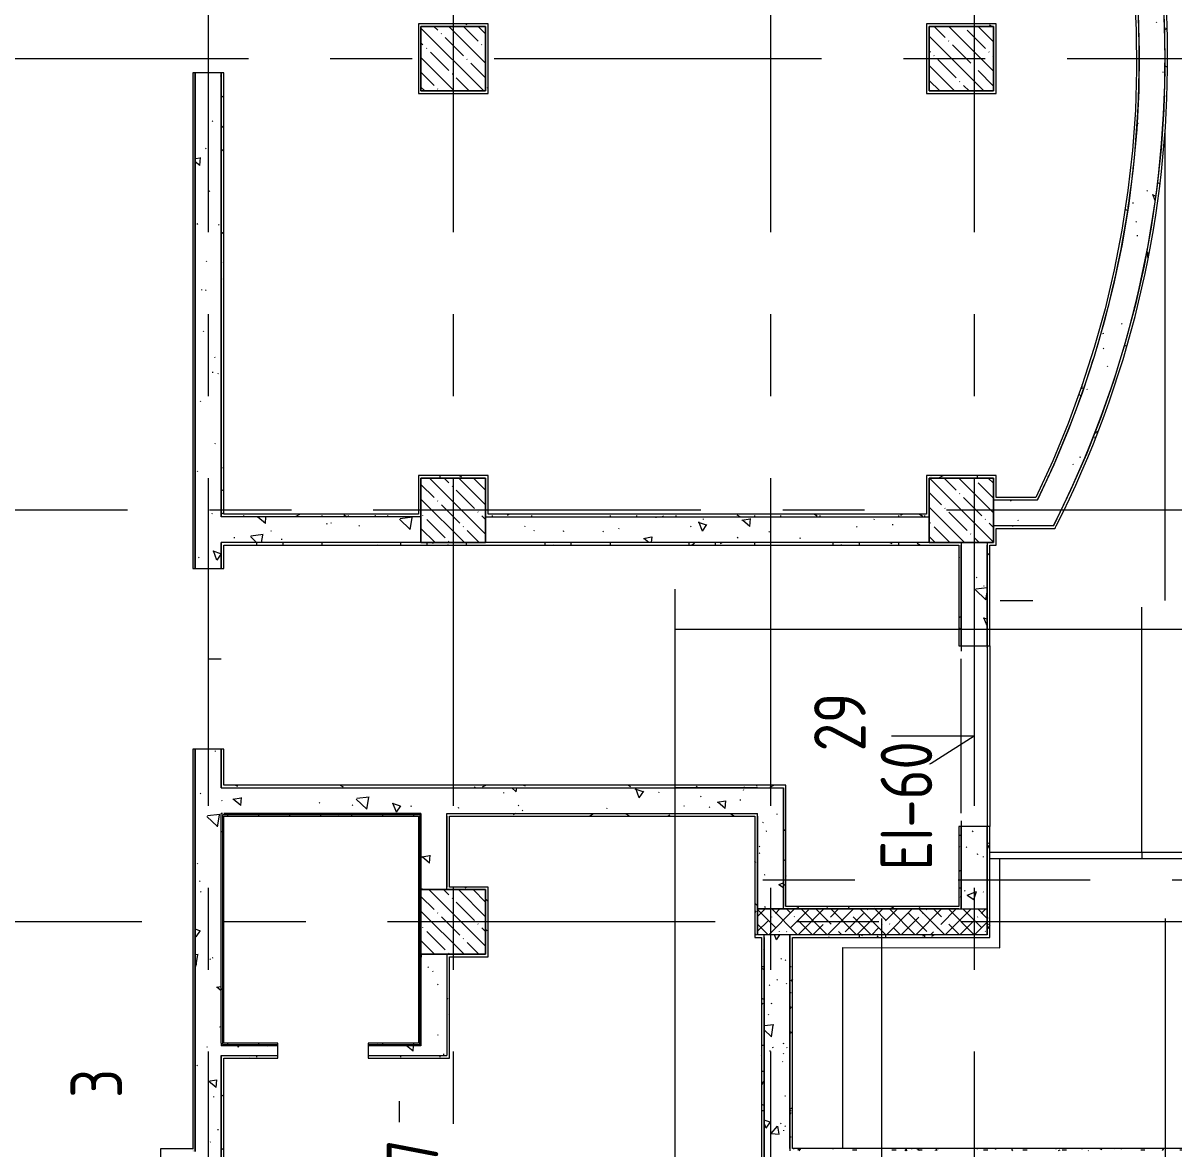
# Model space of a CAD drawing. Header units: metres. Extents: x 50 to 891, y -1294 to 247.
# Drawn here: x 266.61 to 311.2, y -1078.17 to -1034.54 of the extents above; entities that cross this region are included whole.
import ezdxf

# ---------------------------------------------------------------- set-up
doc = ezdxf.new("R2010")
doc.units = ezdxf.units.M
doc.linetypes.add('Линия сетки', pattern=[22.225, 12.7, -3.175, 3.175, -3.175])
doc.linetypes.add('Сверху', pattern=[3.96875, 2.38125, -1.5875])
doc.layers.add('Верхние поручни', color=7, linetype='Continuous', lineweight=9)
doc.layers.add('ПЛАН', color=8, linetype='Continuous')
doc.styles.add('ISOCPEUR', font='isocpeur.ttf', dxfattribs={"width": 0.8, "height": 200})
pattern_1 = [(50, (467.4277, -1464.794), (3.643683, -0.31878), [0.381, -4.191]), (355, (467.4277, -1464.794), (-0.704858, 3.821138), [0.3048, -3.3528]), (100.451, (467.7314, -1464.8206), (2.93885, 3.502334), [0.3238, -3.5618]), (46.184, (467.4277, -1463.778), (5.42158, -0.840855), [0.5715, -6.2865]), (96.636, (467.8795, -1463.848), (4.74805, 4.94855), [0.4857, -5.3427]), (351.184, (467.428, -1463.778), (4.7481, 4.948506), [0.4572, -5.0292]), (21, (467.9357, -1464.032), (3.03229, -2.045303), [0.381, -4.191]), (326, (467.9357, -1464.032), (1.236042, 3.683765), [0.3048, -3.3528]), (71.451, (468.1884, -1464.2025), (4.26834, 1.638427), [0.3238, -3.5618]), (37.5, (467.4277, -1464.794), (0.0617735, 1.6911006), [0.03353, -3.27863, 0.03353, -3.37007, -3.3655]), (37.5, (467.4277, -1464.794), (0.0617735, 1.6911006), [-6.71576, 0.03353, -3.33197]), (7.5, (467.4277, -1464.794), (1.3363944, 2.003611), [0.03353, -1.90703, 0.03353, -3.20243, -1.2827]), (7.5, (467.4277, -1464.794), (1.3363944, 2.003611), [-5.17652, 0.03353, -1.24917]), (327.5, (466.2949, -1464.794), (2.7118167, -0.1145767), [0.03353, -1.23647, 0.03353, -9.18667]), (327.5, (466.2949, -1464.794), (2.7118167, -0.1145767), [-1.30353, -3.92887, 0.03353, -5.22427]), (317.5, (465.787, -1464.794), (2.962585, 0.508536), [0.03353, -1.61747, 0.03353, -2.59791, -3.7338]), (317.5, (465.787, -1464.794), (2.962585, 0.508536), [-4.28244, 0.03353, -3.70027])]
pattern_2 = [(0, (467.42775, -1464.79405), (2.032, 0.508), [0.16764, -1.35636, 0.16764, -1.35636, -8.128]), (0, (467.42775, -1464.79405), (2.032, 0.508), [-3.048, 0.16764, -2.88036, 0.16764, -1.35636, -3.556]), (0, (467.42775, -1464.79405), (2.032, 0.508), [-7.62, 0.16764, -0.84836, 0.16764, -2.37236]), (120, (468.18975, -1464.54005), (-1.4559409, 1.5057636), [0.16764, -1.35636, 0.16764, -9.48436]), (120, (468.18975, -1464.54005), (-1.4559409, 1.5057636), [-1.69164, -1.35636, 0.16764, -2.88036, -5.08]), (120, (468.18975, -1464.54005), (-1.4559409, 1.5057636), [-6.096, 0.16764, -1.35636, 0.16764, -3.38836]), (120, (468.18975, -1464.54005), (-1.4559409, 1.5057636), [-7.78764, -0.84836, 0.16764, -2.37236]), (240, (468.44375, -1463.52405), (-0.5760591, -2.0137636), [0.16764, -1.35636, 0.16764, -9.48436]), (240, (468.44375, -1463.52405), (-0.5760591, -2.0137636), [-1.69164, -1.35636, 0.16764, -2.88036, -5.08]), (240, (468.44375, -1463.52405), (-0.5760591, -2.0137636), [-6.096, 0.16764, -1.35636, 0.16764, -3.38836]), (240, (468.44375, -1463.52405), (-0.5760591, -2.0137636), [-7.78764, -0.84836, 0.16764, -2.37236])]
pattern_3 = [(140, (-1795.439, 1051.8707), (0.318779, 3.6436825), [0.381, -4.191]), (85, (-1795.439, 1051.8707), (-3.821138, -0.704858), [0.3048, -3.3528]), (190.451, (-1795.4123, 1052.1743), (-3.5023338, 2.93885), [0.3238, -3.5618]), (136.184, (-1796.455, 1051.8707), (0.840855, 5.421581), [0.5715, -6.2865]), (186.636, (-1796.385, 1052.3225), (-4.948549, 4.74805), [0.4857, -5.3427]), (81.184, (-1796.455, 1051.8707), (-4.948506, 4.748103), [0.4572, -5.0292]), (111, (-1796.201, 1052.3787), (2.0453028, 3.0322893), [0.381, -4.191]), (56, (-1796.201, 1052.3787), (-3.6837646, 1.2360417), [0.3048, -3.3528]), (161.451, (-1796.0305, 1052.6314), (-1.6384274, 4.2683413), [0.3238, -3.5618]), (127.5, (-1795.4389, 1051.8707), (-1.6911006, 0.06177347), [0.03353, -3.27863, 0.03353, -3.37007, -3.3655]), (127.5, (-1795.4389, 1051.8707), (-1.6911006, 0.06177347), [-6.71576, 0.03353, -3.33197]), (97.5, (-1795.4389, 1051.8707), (-2.0036106, 1.3363944), [0.03353, -1.90703, 0.03353, -3.20243, -1.2827]), (97.5, (-1795.4389, 1051.8707), (-2.0036106, 1.3363944), [-5.17652, 0.03353, -1.24917]), (57.5, (-1795.4389, 1050.7378), (0.1145767, 2.71181666), [0.03353, -1.23647, 0.03353, -9.18667]), (57.5, (-1795.4389, 1050.7378), (0.1145767, 2.71181666), [-1.30353, -3.92887, 0.03353, -5.22427]), (47.5, (-1795.439, 1050.2298), (-0.5085355, 2.9625848), [0.03353, -1.61747, 0.03353, -6.33171]), (47.5, (-1795.439, 1050.2298), (-0.5085355, 2.9625848), [-1.68453, -2.59791, 0.03353, -3.70027])]
pattern_4 = [(135, (-1795.4389, 1051.8707), (-0.57024626, -0.57024626), []), (135, (-1795.4389, 1052.4409), (-0.57024626, -0.57024626), [1.008065, -0.201615, 0.016765, -0.18485])]
pattern_5 = [(90, (-1795.4389, 1051.87066), (-0.508, 2.032), [0.16764, -1.35636, 0.16764, -9.48436]), (90, (-1795.4389, 1051.87066), (-0.508, 2.032), [-1.69164, -1.35636, 0.16764, -2.88036, -5.08]), (90, (-1795.4389, 1051.87066), (-0.508, 2.032), [-6.096, 0.16764, -1.35636, 0.16764, -3.38836]), (90, (-1795.4389, 1051.87066), (-0.508, 2.032), [-7.78764, -0.84836, 0.16764, -2.37236]), (210, (-1795.6929, 1052.63266), (-1.50576362, -1.455940905), [0.16764, -1.35636, 0.16764, -9.48436]), (210, (-1795.6929, 1052.63266), (-1.50576362, -1.455940905), [-1.69164, -1.35636, 0.16764, -2.88036, -5.08]), (210, (-1795.6929, 1052.63266), (-1.50576362, -1.455940905), [-6.096, 0.16764, -1.35636, 0.16764, -3.38836]), (210, (-1795.6929, 1052.63266), (-1.50576362, -1.455940905), [-7.78764, -0.84836, 0.16764, -2.37236]), (330, (-1796.7089, 1052.88666), (2.01376362, -0.576059095), [0.16764, -1.35636, 0.16764, -9.48436]), (330, (-1796.7089, 1052.88666), (2.01376362, -0.576059095), [-1.69164, -1.35636, 0.16764, -2.88036, -5.08]), (330, (-1796.7089, 1052.88666), (2.01376362, -0.576059095), [-6.096, 0.16764, -1.35636, 0.16764, -3.38836]), (330, (-1796.7089, 1052.88666), (2.01376362, -0.576059095), [-7.78764, -0.84836, 0.16764, -2.37236])]
pattern_6 = [(90, (-1795.4389, 1051.8707), (-1.2, 1e-16), []), (180, (-1795.4389, 1051.8707), (-1e-16, -1.2), [])]

# ---------------------------------------------------------------- blocks, each defined once
blk = doc.blocks.new('Тип верхнего поручня - Верхний поручень_Внутренний_-5421601--1В')
at = {"layer": 'Верхние поручни'}
for p, q in [((-442779.1, -22901.3), (-441599, -22890.5)), ((-441599, -22890.5), (-440399, -22879.6)), ((-441599, -22890.5), (-441598.5, -22940.5)), ((-440399, -22879.6), (-440398.6, -22929.6)), ((-441598.5, -22940.5), (-442778.6, -22951.3)), ((-440398.6, -22929.6), (-441598.5, -22940.5))]:
    blk.add_line(p, q, dxfattribs=at)

msp = doc.modelspace()

# ---------------------------------------------------------------- hatches: boundary and pattern name
at = {"layer": 'ПЛАН', "lineweight": 13}
h = msp.add_hatch(dxfattribs=at)
h.set_pattern_fill('FP_3', color=8, scale=0.005, angle=90, style=0, pattern_type=2)
h.set_pattern_definition(pattern_3)
h.paths.add_polyline_path([(274.295, -1019.119), (274.295, -1017.119), (273.295, -1017.119), (273.295, -1030.469), (274.295, -1030.469)])
h.paths.add_polyline_path([(274.295, -1010.494), (274.295, -1003.369), (273.295, -1003.369), (273.295, -1011.119), (274.295, -1011.119)])
h.paths.add_polyline_path([(274.295, -1064.169), (274.295, -1062.669), (273.295, -1062.669), (273.295, -1079.269), (274.295, -1079.269), (274.295, -1064.654)])
h.paths.add_polyline_path([(274.295, -1055.669), (274.295, -1036.469), (273.295, -1036.469), (273.295, -1055.669)])
h = msp.add_hatch(dxfattribs=at)
h.set_pattern_fill('FP_3', color=8, scale=0.005, angle=90, style=0, pattern_type=2)
h.set_pattern_definition(pattern_3)
h.paths.add_polyline_path([(310.892, -1035.568), (310.847, -1033.974), (310.737, -1032.383), (310.565, -1030.798), (310.33, -1029.222), (310.032, -1027.655), (309.671, -1026.102), (309.25, -1024.565), (308.767, -1023.045), (308.224, -1021.546), (307.622, -1020.07), (306.962, -1018.619), (305.849, -1018.619), (306.091, -1019.117), (306.372, -1019.719), (306.967, -1021.091), (307.519, -1022.514), (307.997, -1023.9), (308.43, -1025.331), (308.808, -1026.779), (309.131, -1028.239), (309.397, -1029.711), (309.607, -1031.192), (309.759, -1032.68), (309.855, -1034.173), (309.893, -1035.669), (309.874, -1037.164), (309.797, -1038.658), (309.664, -1040.148), (309.473, -1041.632), (309.226, -1043.107), (308.922, -1044.572), (308.562, -1046.024), (308.147, -1047.461), (307.677, -1048.881), (307.153, -1050.282), (306.576, -1051.662), (305.946, -1053.019), (305.625, -1053.661), (305.441, -1054.019), (306.566, -1054.019), (307.259, -1052.583), (307.894, -1051.12), (308.47, -1049.634), (308.986, -1048.125), (309.442, -1046.598), (309.837, -1045.053), (310.17, -1043.494), (310.441, -1041.923), (310.648, -1040.342), (310.793, -1038.754), (310.874, -1037.162)])
h = msp.add_hatch(dxfattribs=at)
h.set_pattern_fill('FP_5', color=8, scale=0.005, angle=90, style=0, pattern_type=2)
h.set_pattern_definition(pattern_5)
h.paths.add_polyline_path([(310.992, -1035.51), (310.944, -1033.912), (310.832, -1032.317), (310.657, -1030.727), (310.418, -1029.147), (310.117, -1027.576), (309.754, -1026.019), (309.286, -1024.346), (308.842, -1022.955), (308.295, -1021.452), (307.689, -1019.973), (307.025, -1018.519), (306.914, -1018.519), (306.962, -1018.619), (307.596, -1020.009), (308.176, -1021.422), (308.702, -1022.857), (309.184, -1024.346), (309.589, -1025.781), (309.947, -1027.266), (310.249, -1028.764), (310.494, -1030.272), (310.68, -1031.788), (310.809, -1033.311), (310.879, -1034.837), (310.891, -1036.365), (310.845, -1037.892), (310.741, -1039.416), (310.578, -1040.936), (310.357, -1042.448), (310.079, -1043.95), (309.744, -1045.441), (309.352, -1046.917), (308.904, -1048.378), (308.401, -1049.821), (307.843, -1051.243), (307.231, -1052.643), (306.566, -1054.019), (306.678, -1054.019), (307.371, -1052.578), (308.006, -1051.11), (308.582, -1049.619), (309.098, -1048.106), (309.553, -1046.573), (309.947, -1045.023), (310.279, -1043.459), (310.548, -1041.883), (310.754, -1040.298), (310.897, -1038.705), (310.976, -1037.109)])
h = msp.add_hatch(dxfattribs=at)
h.set_pattern_fill('FP_5', color=8, scale=0.005, angle=90, style=0, pattern_type=2)
h.set_pattern_definition(pattern_5)
h.paths.add_polyline_path([(274.395, -1053.569), (274.395, -1036.469), (274.295, -1036.469), (274.295, -1053.669), (274.395, -1053.669), (274.395, -1053.661)])
h.paths.add_polyline_path([(274.395, -1030.469), (274.395, -1019.119), (274.295, -1019.119), (274.295, -1030.469)])
h = msp.add_hatch(dxfattribs=at)
h.set_pattern_fill('FP_5', color=8, scale=0.005, angle=90, style=0, pattern_type=2)
h.set_pattern_definition(pattern_5)
h.paths.add_polyline_path([(309.891, -1036.417), (309.879, -1034.853), (309.805, -1033.291), (309.661, -1031.675), (309.47, -1030.182), (309.209, -1028.64), (308.887, -1027.109), (308.503, -1025.593), (308.059, -1024.094), (307.517, -1022.514), (306.993, -1021.154), (306.372, -1019.719), (306.262, -1019.719), (306.883, -1021.149), (307.445, -1022.603), (307.949, -1024.078), (308.394, -1025.573), (308.786, -1027.12), (309.101, -1028.609), (309.363, -1030.146), (309.564, -1031.692), (309.702, -1033.245), (309.778, -1034.802), (309.791, -1036.361), (309.742, -1037.919), (309.631, -1039.475), (309.457, -1041.024), (309.202, -1042.668), (308.925, -1044.096), (308.567, -1045.613), (308.148, -1047.115), (307.67, -1048.599), (307.132, -1050.062), (306.537, -1051.503), (305.835, -1053.019), (305.946, -1053.019), (306.646, -1051.497), (307.203, -1050.155), (307.745, -1048.688), (308.227, -1047.201), (308.649, -1045.695), (309.01, -1044.173), (309.311, -1042.639), (309.549, -1041.093), (309.725, -1039.539), (309.839, -1037.98)])
h = msp.add_hatch(dxfattribs=at)
h.set_pattern_fill('FP_5', color=8, scale=0.005, angle=90, style=0, pattern_type=2)
h.set_pattern_definition(pattern_5)
h.paths.add_polyline_path([(273.295, -1030.469), (273.295, -1029.269), (273.195, -1029.269), (273.195, -1030.469)])
h.paths.add_polyline_path([(273.295, -1062.669), (273.195, -1062.669), (273.195, -1078.269), (273.295, -1078.269), (273.295, -1064.654)])
h.paths.add_polyline_path([(273.295, -1055.669), (273.295, -1036.469), (273.195, -1036.469), (273.195, -1055.669)])
h = msp.add_hatch(dxfattribs=at)
h.set_pattern_fill('FP_5', color=8, scale=0.005, angle=90, style=0, pattern_type=2)
h.set_pattern_definition(pattern_5)
h.paths.add_polyline_path([(284.545, -1034.569), (282.045, -1034.569), (282.045, -1034.669), (284.545, -1034.669)])
h = msp.add_hatch(dxfattribs=at)
h.set_pattern_fill('FP_2', color=8, scale=0.005, angle=90, style=0, pattern_type=2)
h.set_pattern_definition(pattern_4)
h.paths.add_polyline_path([(284.545, -1034.669), (282.045, -1034.669), (282.045, -1037.169), (284.545, -1037.169)])
h = msp.add_hatch(dxfattribs=at)
h.set_pattern_fill('FP_5', color=8, scale=0.005, angle=90, style=0, pattern_type=2)
h.set_pattern_definition(pattern_5)
h.paths.add_polyline_path([(284.645, -1037.169), (284.645, -1034.569), (284.545, -1034.569), (284.545, -1037.169)])
h = msp.add_hatch(dxfattribs=at)
h.set_pattern_fill('FP_5', color=8, scale=0.005, angle=90, style=0, pattern_type=2)
h.set_pattern_definition(pattern_5)
h.paths.add_polyline_path([(304.245, -1034.569), (301.745, -1034.569), (301.745, -1034.669), (304.245, -1034.669)])
h = msp.add_hatch(dxfattribs=at)
h.set_pattern_fill('FP_2', color=8, scale=0.005, angle=90, style=0, pattern_type=2)
h.set_pattern_definition(pattern_4)
h.paths.add_polyline_path([(304.245, -1034.669), (301.745, -1034.669), (301.745, -1037.169), (304.245, -1037.169)])
h = msp.add_hatch(dxfattribs=at)
h.set_pattern_fill('FP_5', color=8, scale=0.005, angle=90, style=0, pattern_type=2)
h.set_pattern_definition(pattern_5)
h.paths.add_polyline_path([(284.545, -1052.069), (281.945, -1052.069), (281.945, -1052.169), (284.545, -1052.169)])
h = msp.add_hatch(dxfattribs=at)
h.set_pattern_fill('FP_2', color=8, scale=0.005, angle=90, style=0, pattern_type=2)
h.set_pattern_definition(pattern_4)
h.paths.add_polyline_path([(284.545, -1052.169), (282.045, -1052.169), (282.045, -1054.669), (284.545, -1054.669), (284.545, -1053.569)])
h = msp.add_hatch(dxfattribs=at)
h.set_pattern_fill('FP_5', color=8, scale=0.005, angle=90, style=0, pattern_type=2)
h.set_pattern_definition(pattern_5)
h.paths.add_polyline_path([(304.245, -1052.169), (304.245, -1052.069), (301.645, -1052.069), (301.645, -1052.169), (301.745, -1052.169)])
h = msp.add_hatch(dxfattribs=at)
h.set_pattern_fill('FP_5', color=8, scale=0.005, angle=90, style=0, pattern_type=2)
h.set_pattern_definition(pattern_5)
h.paths.add_polyline_path([(301.745, -1052.169), (301.645, -1052.169), (301.645, -1053.669), (301.745, -1053.669), (301.745, -1053.661)])
h = msp.add_hatch(dxfattribs=at)
h.set_pattern_fill('FP_2', color=8, scale=0.005, angle=90, style=0, pattern_type=2)
h.set_pattern_definition(pattern_4)
h.paths.add_polyline_path([(304.245, -1052.169), (301.745, -1052.169), (301.745, -1054.669), (304.245, -1054.669), (304.245, -1053.661)])
h = msp.add_hatch(dxfattribs=at)
h.set_pattern_fill('FP_3', color=8, scale=0.005, angle=90, style=0, pattern_type=2)
h.set_pattern_definition(pattern_3)
h.paths.add_polyline_path([(305.946, -1053.019), (304.245, -1053.019), (304.245, -1054.019), (305.441, -1054.019), (305.697, -1053.521)])
h = msp.add_hatch(dxfattribs=at)
h.set_pattern_fill('FP_5', color=8, scale=0.005, angle=90, style=0, pattern_type=2)
h.set_pattern_definition(pattern_5)
h.paths.add_polyline_path([(281.945, -1053.569), (274.395, -1053.569), (274.395, -1053.669), (281.945, -1053.669)])
h = msp.add_hatch(dxfattribs=at)
h.set_pattern_fill('FP_5', color=8, scale=0.005, angle=90, style=0, pattern_type=2)
h.set_pattern_definition(pattern_5)
h.paths.add_polyline_path([(301.645, -1053.569), (284.545, -1053.569), (284.545, -1053.669), (301.645, -1053.669), (301.645, -1053.661)])
h = msp.add_hatch(dxfattribs=at)
h.set_pattern_fill('FP_3', color=8, scale=0.005, angle=90, style=0, pattern_type=2)
h.set_pattern_definition(pattern_3)
h.paths.add_polyline_path([(301.745, -1054.669), (301.745, -1053.669), (284.545, -1053.669), (284.545, -1054.669), (300.229, -1054.669)])
h.paths.add_polyline_path([(282.045, -1053.669), (274.295, -1053.669), (274.295, -1054.669), (282.045, -1054.669)])
h = msp.add_hatch(dxfattribs=at)
h.set_pattern_fill('FP_5', color=8, scale=0.005, angle=90, style=0, pattern_type=2)
h.set_pattern_definition(pattern_5)
h.paths.add_polyline_path([(306.678, -1054.019), (304.345, -1054.019), (304.345, -1054.119), (306.627, -1054.119), (306.653, -1054.069)])
h = msp.add_hatch(dxfattribs=at)
h.set_pattern_fill('FP_5', color=8, scale=0.005, angle=90, style=0, pattern_type=2)
h.set_pattern_definition(pattern_5)
h.paths.add_polyline_path([(302.995, -1054.769), (302.995, -1054.669), (274.395, -1054.669), (274.395, -1054.769), (302.895, -1054.769)])
h = msp.add_hatch(dxfattribs=at)
h.set_pattern_fill('FP_5', color=8, scale=0.005, angle=90, style=0, pattern_type=2)
h.set_pattern_definition(pattern_5)
h.paths.add_polyline_path([(302.995, -1054.769), (302.895, -1054.769), (302.895, -1058.669), (302.995, -1058.669), (302.995, -1057.325)])
h.paths.add_polyline_path([(302.995, -1065.669), (302.895, -1065.669), (302.895, -1068.869), (302.995, -1068.869), (302.995, -1068.318)])
h = msp.add_hatch(dxfattribs=at)
h.set_pattern_fill('FP_3', color=8, scale=0.005, angle=90, style=0, pattern_type=2)
h.set_pattern_definition(pattern_3)
h.paths.add_polyline_path([(303.995, -1054.669), (302.995, -1054.669), (302.995, -1058.669), (303.995, -1058.669), (303.995, -1054.769)])
h.paths.add_polyline_path([(303.995, -1065.669), (302.995, -1065.669), (302.995, -1068.869), (303.995, -1068.869), (303.995, -1068.318)])
h = msp.add_hatch(dxfattribs=at)
h.set_pattern_fill('FP_5', color=8, scale=0.005, angle=90, style=0, pattern_type=2)
h.set_pattern_definition(pattern_5)
h.paths.add_polyline_path([(304.095, -1069.869), (304.095, -1065.669), (303.995, -1065.669), (303.995, -1069.869)])
h.paths.add_polyline_path([(304.095, -1057.325), (304.095, -1054.769), (303.995, -1054.769), (303.995, -1058.669), (304.095, -1058.669)])
h = msp.add_hatch(dxfattribs=at)
h.set_pattern_fill('FP_5', color=8, scale=0.005, style=0, pattern_type=2)
h.set_pattern_definition(pattern_2)
h.paths.add_polyline_path([(302.895, -1068.869), (302.995, -1068.869), (302.995, -1065.669), (302.895, -1065.669), (302.895, -1068.769)])
h.paths.add_polyline_path([(302.895, -1058.669), (302.995, -1058.669), (302.995, -1058.025), (302.895, -1058.025)])
h = msp.add_hatch(dxfattribs=at)
h.set_pattern_fill('FP_4', color=8, scale=0.005, style=0, pattern_type=2)
h.set_pattern_definition(pattern_1)
h.paths.add_polyline_path([(302.995, -1068.869), (303.995, -1068.869), (303.995, -1065.669), (302.995, -1065.669), (302.995, -1068.478)])
h.paths.add_polyline_path([(302.995, -1058.669), (303.995, -1058.669), (303.995, -1058.025), (302.995, -1058.025)])
h = msp.add_hatch(dxfattribs=at)
h.set_pattern_fill('FP_5', color=8, scale=0.005, style=0, pattern_type=2)
h.set_pattern_definition(pattern_2)
h.paths.add_polyline_path([(303.995, -1069.869), (304.095, -1069.869), (304.095, -1065.669), (303.995, -1065.669), (303.995, -1068.869)])
h.paths.add_polyline_path([(303.995, -1058.669), (304.095, -1058.669), (304.095, -1058.025), (303.995, -1058.025)])
h = msp.add_hatch(dxfattribs=at)
h.set_pattern_fill('FP_3', color=8, scale=0.005, angle=90, style=0, pattern_type=2)
h.set_pattern_definition(pattern_3)
h.paths.add_polyline_path([(295.095, -1064.169), (274.295, -1064.169), (274.295, -1065.169), (295.095, -1065.169)])
h = msp.add_hatch(dxfattribs=at)
h.set_pattern_fill('FP_5', color=8, scale=0.005, angle=90, style=0, pattern_type=2)
h.set_pattern_definition(pattern_5)
h.paths.add_polyline_path([(296.095, -1064.169), (296.095, -1064.069), (274.395, -1064.069), (274.395, -1064.169), (295.095, -1064.169)])
h = msp.add_hatch(dxfattribs=at)
h.set_pattern_fill('FP_5', color=8, scale=0.005, style=0, pattern_type=2)
h.set_pattern_definition(pattern_2)
h.paths.add_polyline_path([(291.895, -1064.169), (296.095, -1064.169), (296.095, -1064.069), (291.895, -1064.069), (291.895, -1064.153)])
h = msp.add_hatch(dxfattribs=at)
h.set_pattern_fill('FP_4', color=8, scale=0.005, style=0, pattern_type=2)
h.set_pattern_definition(pattern_1)
h.paths.add_polyline_path([(291.895, -1065.169), (295.095, -1065.169), (295.095, -1064.169), (291.895, -1064.169), (291.895, -1065.014)])
h = msp.add_hatch(dxfattribs=at)
h.set_pattern_fill('FP_4', color=8, scale=0.005, style=0, pattern_type=2)
h.set_pattern_definition(pattern_1)
h.paths.add_polyline_path([(295.095, -1068.869), (296.095, -1068.869), (296.095, -1064.169), (295.095, -1064.169), (295.095, -1068.478)])
h = msp.add_hatch(dxfattribs=at)
h.set_pattern_fill('FP_3', color=8, scale=0.005, angle=90, style=0, pattern_type=2)
h.set_pattern_definition(pattern_3)
h.paths.add_polyline_path([(296.095, -1068.318), (296.095, -1064.169), (295.095, -1064.169), (295.095, -1068.869), (296.095, -1068.869), (296.095, -1068.769)])
h = msp.add_hatch(dxfattribs=at)
h.set_pattern_fill('FP_5', color=8, scale=0.005, angle=90, style=0, pattern_type=2)
h.set_pattern_definition(pattern_5)
h.paths.add_polyline_path([(296.195, -1068.769), (296.195, -1064.069), (296.095, -1064.069), (296.095, -1068.769)])
h = msp.add_hatch(dxfattribs=at)
h.set_pattern_fill('FP_5', color=8, scale=0.005, angle=90, style=0, pattern_type=2)
h.set_pattern_definition(pattern_5)
h.paths.add_polyline_path([(274.345, -1074.069), (274.345, -1065.169), (274.295, -1065.169), (274.295, -1074.119), (274.345, -1074.119)])
h = msp.add_hatch(dxfattribs=at)
h.set_pattern_fill('FP_5', color=8, scale=0.005, angle=90, style=0, pattern_type=2)
h.set_pattern_definition(pattern_5)
h.paths.add_polyline_path([(282.045, -1065.169), (274.345, -1065.169), (274.345, -1065.219), (282.045, -1065.219)])
h = msp.add_hatch(dxfattribs=at)
h.set_pattern_fill('FP_6', color=8, scale=0.005, angle=90, style=0, pattern_type=2)
h.set_pattern_definition(pattern_6)
h.paths.add_polyline_path([(274.395, -1065.219), (274.345, -1065.219), (274.345, -1074.069), (274.395, -1074.069), (274.395, -1065.269)])
h = msp.add_hatch(dxfattribs=at)
h.set_pattern_fill('FP_6', color=8, scale=0.005, angle=90, style=0, pattern_type=2)
h.set_pattern_definition(pattern_6)
h.paths.add_polyline_path([(281.995, -1065.219), (274.395, -1065.219), (274.395, -1065.269), (281.995, -1065.269)])
h = msp.add_hatch(dxfattribs=at)
h.set_pattern_fill('FP_5', color=8, scale=0.005, angle=90, style=0, pattern_type=2)
h.set_pattern_definition(pattern_5)
h.paths.add_polyline_path([(282.045, -1065.219), (281.995, -1065.219), (281.995, -1074.169), (282.045, -1074.169), (282.045, -1065.269)])
h = msp.add_hatch(dxfattribs=at)
h.set_pattern_fill('FP_3', color=8, scale=0.005, angle=90, style=0, pattern_type=2)
h.set_pattern_definition(pattern_3)
h.paths.add_polyline_path([(283.045, -1065.169), (282.045, -1065.169), (282.045, -1068.119), (283.045, -1068.119), (283.045, -1065.269)])
h.paths.add_polyline_path([(283.045, -1070.719), (283.045, -1070.619), (282.045, -1070.619), (282.045, -1074.544), (283.045, -1074.544), (283.045, -1071.983)])
h = msp.add_hatch(dxfattribs=at)
h.set_pattern_fill('FP_5', color=8, scale=0.005, angle=90, style=0, pattern_type=2)
h.set_pattern_definition(pattern_5)
h.paths.add_polyline_path([(295.095, -1065.269), (295.095, -1065.169), (283.045, -1065.169), (283.045, -1065.269), (294.995, -1065.269)])
h = msp.add_hatch(dxfattribs=at)
h.set_pattern_fill('FP_6', color=8, scale=0.005, angle=90, style=0, pattern_type=2)
h.set_pattern_definition(pattern_6)
h.paths.add_polyline_path([(281.995, -1065.269), (281.945, -1065.269), (281.945, -1074.119), (281.995, -1074.119), (281.995, -1068.318)])
h = msp.add_hatch(dxfattribs=at)
h.set_pattern_fill('FP_5', color=8, scale=0.005, angle=90, style=0, pattern_type=2)
h.set_pattern_definition(pattern_5)
h.paths.add_polyline_path([(283.145, -1068.019), (283.145, -1065.269), (283.045, -1065.269), (283.045, -1068.019), (283.114, -1068.019)])
h = msp.add_hatch(dxfattribs=at)
h.set_pattern_fill('FP_5', color=8, scale=0.005, style=0, pattern_type=2)
h.set_pattern_definition(pattern_2)
h.paths.add_polyline_path([(294.995, -1069.869), (295.095, -1069.869), (295.095, -1065.269), (294.995, -1065.269), (294.995, -1068.478)])
h = msp.add_hatch(dxfattribs=at)
h.set_pattern_fill('FP_5', color=8, scale=0.005, angle=90, style=0, pattern_type=2)
h.set_pattern_definition(pattern_5)
h.paths.add_polyline_path([(295.095, -1065.269), (294.995, -1065.269), (294.995, -1069.869), (295.095, -1069.869), (295.095, -1068.318)])
h = msp.add_hatch(dxfattribs=at)
h.set_pattern_fill('FP_2', color=8, scale=0.005, angle=90, style=0, pattern_type=2)
h.set_pattern_definition(pattern_4)
h.paths.add_polyline_path([(284.545, -1068.119), (282.045, -1068.119), (282.045, -1070.619), (284.545, -1070.619)])
h = msp.add_hatch(dxfattribs=at)
h.set_pattern_fill('FP_5', color=8, scale=0.005, angle=90, style=0, pattern_type=2)
h.set_pattern_definition(pattern_5)
h.paths.add_polyline_path([(284.545, -1068.119), (284.545, -1068.019), (283.045, -1068.019), (283.045, -1068.119), (283.114, -1068.119)])
h = msp.add_hatch(dxfattribs=at)
h.set_pattern_fill('FP_5', color=8, scale=0.005, angle=90, style=0, pattern_type=2)
h.set_pattern_definition(pattern_5)
h.paths.add_polyline_path([(284.645, -1070.619), (284.645, -1068.019), (284.545, -1068.019), (284.545, -1070.619)])
h = msp.add_hatch(dxfattribs=at)
h.set_pattern_fill('FP_5', color=8, scale=0.005, style=0, pattern_type=2)
h.set_pattern_definition(pattern_2)
h.paths.add_polyline_path([(296.095, -1068.869), (302.895, -1068.869), (302.895, -1068.769), (296.095, -1068.769)])
h = msp.add_hatch(dxfattribs=at)
h.set_pattern_fill('FP_5', color=8, scale=0.005, angle=90, style=0, pattern_type=2)
h.set_pattern_definition(pattern_5)
h.paths.add_polyline_path([(302.895, -1068.769), (296.095, -1068.769), (296.095, -1068.869), (302.895, -1068.869)])
h = msp.add_hatch(dxfattribs=at)
h.set_pattern_fill('FP_1', color=8, scale=0.005, style=0, pattern_type=2)
h.set_pattern_definition([(45, (467.42775, -1464.79405), (-0.5702463, 0.5702463), []), (45, (467.998, -1464.79405), (-0.5702463, 0.5702463), [1.008065, -0.201615, 0.016765, -0.18485])])
h.paths.add_polyline_path([(295.095, -1069.869), (303.995, -1069.869), (303.995, -1068.869), (295.095, -1068.869)])
h = msp.add_hatch(dxfattribs=at)
h.set_pattern_fill('FP_2', color=8, scale=0.005, angle=90, style=0, pattern_type=2)
h.set_pattern_definition(pattern_4)
h.paths.add_polyline_path([(303.995, -1069.869), (303.995, -1068.869), (295.095, -1068.869), (295.095, -1069.869), (300.229, -1069.869)])
h = msp.add_hatch(dxfattribs=at)
h.set_pattern_fill('FP_5', color=8, scale=0.005, style=0, pattern_type=2)
h.set_pattern_definition(pattern_2)
h.paths.add_polyline_path([(295.245, -1087.169), (295.345, -1087.169), (295.345, -1069.969), (295.245, -1069.969), (295.245, -1087.069)])
h = msp.add_hatch(dxfattribs=at)
h.set_pattern_fill('FP_5', color=8, scale=0.005, angle=90, style=0, pattern_type=2)
h.set_pattern_definition(pattern_5)
h.paths.add_polyline_path([(295.345, -1069.969), (295.245, -1069.969), (295.245, -1087.169), (295.345, -1087.169), (295.345, -1075.647)])
h = msp.add_hatch(dxfattribs=at)
h.set_pattern_fill('FP_4', color=8, scale=0.005, style=0, pattern_type=2)
h.set_pattern_definition(pattern_1)
h.paths.add_polyline_path([(295.345, -1098.219), (296.345, -1098.219), (296.345, -1089.669), (295.345, -1089.669), (295.345, -1098.138)])
h.paths.add_polyline_path([(295.345, -1087.169), (296.345, -1087.169), (296.345, -1069.869), (295.345, -1069.869), (295.345, -1081.96)])
h = msp.add_hatch(dxfattribs=at)
h.set_pattern_fill('FP_3', color=8, scale=0.005, angle=90, style=0, pattern_type=2)
h.set_pattern_definition(pattern_3)
h.paths.add_polyline_path([(296.345, -1098.219), (296.345, -1089.669), (295.345, -1089.669), (295.345, -1098.219), (295.95, -1098.219)])
h.paths.add_polyline_path([(296.345, -1075.647), (296.345, -1069.869), (295.345, -1069.869), (295.345, -1087.169), (296.345, -1087.169), (296.345, -1078.144)])
h = msp.add_hatch(dxfattribs=at)
h.set_pattern_fill('FP_5', color=8, scale=0.005, style=0, pattern_type=2)
h.set_pattern_definition(pattern_2)
h.paths.add_polyline_path([(296.345, -1078.144), (296.445, -1078.144), (296.445, -1069.869), (296.345, -1069.869), (296.345, -1076.567)])
h = msp.add_hatch(dxfattribs=at)
h.set_pattern_fill('FP_5', color=8, scale=0.005, angle=90, style=0, pattern_type=2)
h.set_pattern_definition(pattern_5)
h.paths.add_polyline_path([(296.445, -1078.144), (296.445, -1069.869), (296.345, -1069.869), (296.345, -1078.144)])
h = msp.add_hatch(dxfattribs=at)
h.set_pattern_fill('FP_5', color=8, scale=0.005, style=0, pattern_type=2)
h.set_pattern_definition(pattern_2)
h.paths.add_polyline_path([(296.445, -1069.969), (304.095, -1069.969), (304.095, -1069.869), (296.445, -1069.869)])
h = msp.add_hatch(dxfattribs=at)
h.set_pattern_fill('FP_5', color=8, scale=0.005, angle=90, style=0, pattern_type=2)
h.set_pattern_definition(pattern_5)
h.paths.add_polyline_path([(304.095, -1069.869), (296.445, -1069.869), (296.445, -1069.969), (304.095, -1069.969)])
h = msp.add_hatch(dxfattribs=at)
h.set_pattern_fill('FP_5', color=8, scale=0.005, angle=90, style=0, pattern_type=2)
h.set_pattern_definition(pattern_5)
h.paths.add_polyline_path([(283.145, -1074.544), (283.145, -1070.719), (283.045, -1070.719), (283.045, -1074.544), (283.114, -1074.544)])
h = msp.add_hatch(dxfattribs=at)
h.set_pattern_fill('FP_5', color=8, scale=0.005, angle=90, style=0, pattern_type=2)
h.set_pattern_definition(pattern_5)
h.paths.add_polyline_path([(281.995, -1074.119), (279.995, -1074.119), (279.995, -1074.169), (281.995, -1074.169)])
h.paths.add_polyline_path([(276.495, -1074.169), (276.495, -1074.119), (274.295, -1074.119), (274.295, -1074.169), (274.557, -1074.169)])
h = msp.add_hatch(dxfattribs=at)
h.set_pattern_fill('FP_6', color=8, scale=0.005, angle=90, style=0, pattern_type=2)
h.set_pattern_definition(pattern_6)
h.paths.add_polyline_path([(281.945, -1074.069), (279.995, -1074.069), (279.995, -1074.119), (281.945, -1074.119)])
h.paths.add_polyline_path([(276.495, -1074.069), (274.345, -1074.069), (274.345, -1074.119), (276.495, -1074.119)])
h = msp.add_hatch(dxfattribs=at)
h.set_pattern_fill('FP_3', color=8, scale=0.005, angle=90, style=0, pattern_type=2)
h.set_pattern_definition(pattern_3)
h.paths.add_polyline_path([(282.045, -1074.169), (279.995, -1074.169), (279.995, -1074.544), (282.045, -1074.544)])
h.paths.add_polyline_path([(276.495, -1074.169), (274.295, -1074.169), (274.295, -1074.544), (276.495, -1074.544)])
h = msp.add_hatch(dxfattribs=at)
h.set_pattern_fill('FP_5', color=8, scale=0.005, angle=90, style=0, pattern_type=2)
h.set_pattern_definition(pattern_5)
h.paths.add_polyline_path([(274.395, -1074.644), (274.395, -1074.544), (274.295, -1074.544), (274.295, -1079.269), (274.395, -1079.269), (274.395, -1075.647)])
h = msp.add_hatch(dxfattribs=at)
h.set_pattern_fill('FP_5', color=8, scale=0.005, angle=90, style=0, pattern_type=2)
h.set_pattern_definition(pattern_5)
h.paths.add_polyline_path([(283.145, -1074.644), (283.145, -1074.544), (279.995, -1074.544), (279.995, -1074.644), (283.114, -1074.644)])
h.paths.add_polyline_path([(276.495, -1074.544), (274.395, -1074.544), (274.395, -1074.644), (276.495, -1074.644)])
h = msp.add_hatch(dxfattribs=at)
h.set_pattern_fill('FP_5', color=8, scale=0.005, style=0, pattern_type=2)
h.set_pattern_definition(pattern_2)
h.paths.add_polyline_path([(296.345, -1078.244), (325.895, -1078.244), (325.895, -1078.144), (296.345, -1078.144)])
h = msp.add_hatch(dxfattribs=at)
h.set_pattern_fill('FP_5', color=8, scale=0.005, angle=90, style=0, pattern_type=2)
h.set_pattern_definition(pattern_5)
h.paths.add_polyline_path([(316.399, -1078.244), (316.399, -1078.144), (296.345, -1078.144), (296.345, -1078.244), (300.229, -1078.244)])

# ---------------------------------------------------------------- linework, layer by layer
at = {"layer": 'ПЛАН', "color": 8, "linetype": 'Линия сетки', "lineweight": 13}
for p, q in [((273.795, -963.271), (273.795, -1116.195)), ((283.295, -963.271), (283.295, -1116.195)), ((295.595, -963.271), (295.595, -1116.195)), ((303.495, -963.271), (303.495, -1116.195)), ((319.801, -1035.919), (172.858, -1035.919)), ((315.12, -1053.419), (179.208, -1053.419)), ((295.296, -1067.744), (467.605, -1067.744)), ((299.895, -1069.231), (299.895, -1215.489)), ((310.895, -1069.231), (310.895, -1215.489)), ((315.677, -1069.369), (172.858, -1069.369))]:
    msp.add_line(p, q, dxfattribs=at)
at = {"layer": 'ПЛАН', "color": 8, "lineweight": 13}
for p, q in [((281.945, -1034.569), (281.945, -1037.269)), ((284.645, -1034.569), (281.945, -1034.569)), ((284.545, -1034.669), (282.045, -1034.669)), ((282.045, -1034.669), (282.045, -1037.169)), ((282.045, -1037.169), (282.045, -1034.669)), ((282.045, -1034.669), (284.545, -1034.669)), ((284.545, -1037.169), (284.545, -1034.669)), ((284.545, -1034.669), (284.545, -1037.169)), ((284.645, -1037.269), (284.645, -1034.569)), ((301.645, -1034.569), (301.645, -1037.269)), ((304.345, -1034.569), (301.645, -1034.569)), ((304.245, -1034.669), (301.745, -1034.669)), ((301.745, -1034.669), (301.745, -1037.169)), ((301.745, -1037.169), (301.745, -1034.669)), ((301.745, -1034.669), (304.245, -1034.669)), ((304.245, -1037.169), (304.245, -1034.669)), ((304.245, -1034.669), (304.245, -1037.169)), ((304.345, -1037.269), (304.345, -1034.569)), ((273.195, -1036.469), (273.195, -1055.669)), ((273.295, -1036.469), (273.195, -1036.469)), ((273.295, -1036.469), (273.295, -1055.669)), ((273.295, -1055.669), (273.295, -1036.469)), ((274.395, -1036.469), (273.295, -1036.469)), ((274.295, -1053.669), (274.295, -1036.469)), ((274.295, -1036.469), (274.295, -1053.669)), ((274.395, -1053.569), (274.395, -1036.469)), ((281.945, -1037.269), (284.645, -1037.269)), ((282.045, -1037.169), (284.545, -1037.169)), ((284.545, -1037.169), (282.045, -1037.169)), ((301.645, -1037.269), (304.345, -1037.269)), ((301.745, -1037.169), (304.245, -1037.169)), ((304.245, -1037.169), (301.745, -1037.169)), ((310.895, -1056.919), (310.895, -1038.723)), ((284.645, -1052.069), (281.945, -1052.069)), ((281.945, -1052.069), (281.945, -1053.569)), ((284.545, -1052.169), (282.045, -1052.169)), ((282.045, -1052.169), (282.045, -1053.669)), ((282.045, -1052.169), (284.545, -1052.169)), ((282.045, -1053.669), (282.045, -1052.169)), ((284.545, -1053.569), (284.545, -1052.169)), ((284.545, -1052.169), (284.545, -1053.669)), ((284.645, -1053.569), (284.645, -1052.069)), ((304.345, -1052.069), (301.645, -1052.069)), ((301.645, -1052.069), (301.645, -1053.569)), ((304.245, -1052.169), (301.745, -1052.169)), ((301.745, -1052.169), (301.745, -1054.669)), ((301.745, -1052.169), (304.245, -1052.169)), ((301.745, -1054.669), (301.745, -1052.169)), ((304.245, -1052.169), (304.245, -1054.019)), ((304.245, -1054.669), (304.245, -1052.169)), ((304.345, -1052.919), (304.345, -1052.069)), ((304.245, -1053.019), (305.946, -1053.019)), ((305.884, -1052.919), (304.345, -1052.919)), ((281.945, -1053.569), (274.395, -1053.569)), ((284.545, -1053.669), (284.545, -1053.569)), ((301.645, -1053.569), (284.645, -1053.569)), ((282.045, -1053.669), (274.295, -1053.669)), ((282.045, -1054.669), (282.045, -1053.669)), ((282.045, -1053.669), (282.045, -1054.669)), ((284.545, -1053.669), (284.545, -1054.669)), ((284.545, -1054.669), (284.545, -1053.669)), ((284.545, -1053.669), (301.745, -1053.669)), ((304.245, -1054.019), (304.245, -1054.669)), ((306.566, -1054.019), (304.245, -1054.019)), ((304.345, -1054.769), (304.345, -1054.119)), ((304.345, -1054.119), (306.627, -1054.119)), ((274.295, -1055.669), (274.295, -1054.669)), ((274.295, -1054.669), (274.295, -1055.669)), ((284.545, -1054.669), (274.295, -1054.669)), ((274.395, -1055.669), (274.395, -1054.769)), ((274.395, -1054.769), (302.895, -1054.769)), ((282.045, -1054.669), (284.545, -1054.669)), ((303.995, -1054.669), (284.545, -1054.669)), ((301.745, -1054.669), (304.245, -1054.669)), ((302.895, -1054.769), (302.895, -1058.669)), ((302.995, -1054.669), (302.995, -1058.669)), ((302.995, -1058.669), (302.995, -1054.769)), ((303.995, -1054.669), (303.995, -1054.669)), ((304.245, -1054.669), (303.995, -1054.669)), ((303.995, -1054.669), (303.995, -1054.769)), ((303.995, -1058.669), (303.995, -1054.769)), ((303.995, -1054.769), (303.995, -1058.669)), ((304.095, -1058.669), (304.095, -1054.769)), ((304.095, -1054.769), (304.345, -1054.769)), ((273.195, -1055.669), (273.295, -1055.669)), ((273.295, -1055.669), (274.395, -1055.669)), ((291.895, -1138.061), (291.895, -1056.475)), ((304.496, -1056.918), (305.762, -1056.919)), ((309.996, -1066.669), (309.996, -1057.169)), ((291.895, -1058.025), (317.122, -1058.025)), ((302.895, -1058.025), (302.895, -1058.669)), ((302.995, -1058.025), (302.995, -1058.881)), ((302.995, -1058.669), (302.995, -1058.025)), ((303.995, -1058.669), (303.995, -1058.025)), ((303.995, -1058.025), (303.995, -1058.669)), ((304.095, -1058.669), (304.095, -1058.025)), ((309.996, -1066.669), (309.996, -1058.025)), ((302.895, -1058.669), (302.995, -1058.669)), ((302.895, -1058.669), (302.995, -1058.669)), ((302.995, -1058.669), (304.095, -1058.669)), ((302.995, -1058.669), (304.095, -1058.669)), ((303.995, -1058.734), (303.995, -1058.724)), ((303.995, -1058.734), (303.995, -1058.724)), ((303.996, -1058.669), (303.996, -1065.669)), ((303.996, -1058.669), (303.996, -1065.669)), ((304.095, -1058.669), (304.095, -1065.669)), ((273.795, -1059.169), (274.294, -1059.169)), ((302.995, -1065.156), (302.995, -1059.181)), ((303.495, -1062.169), (299.258, -1062.169)), ((273.195, -1062.669), (273.195, -1078.169)), ((273.295, -1062.669), (273.195, -1062.669)), ((273.295, -1062.669), (273.295, -1078.269)), ((273.295, -1078.269), (273.295, -1062.669)), ((274.395, -1062.669), (273.295, -1062.669)), ((274.295, -1064.169), (274.295, -1062.669)), ((274.295, -1062.669), (274.295, -1064.169)), ((274.395, -1064.069), (274.395, -1062.669)), ((274.295, -1064.169), (295.095, -1064.169)), ((296.195, -1064.069), (274.395, -1064.069)), ((296.195, -1064.069), (291.895, -1064.069)), ((295.095, -1064.169), (291.895, -1064.169)), ((295.095, -1064.169), (296.095, -1064.169)), ((295.095, -1064.169), (296.095, -1064.169)), ((296.095, -1064.169), (296.095, -1064.169)), ((296.095, -1068.869), (296.095, -1064.169)), ((296.095, -1064.169), (296.095, -1068.769)), ((296.095, -1064.169), (296.095, -1064.169)), ((296.095, -1068.869), (296.095, -1064.169)), ((296.095, -1064.169), (296.095, -1068.769)), ((296.195, -1068.769), (296.195, -1064.069)), ((296.195, -1068.769), (296.195, -1064.069)), ((300.305, -1064.201), (300.305, -1064.787)), ((274.295, -1074.069), (274.295, -1065.169)), ((274.345, -1065.169), (274.295, -1065.169)), ((281.995, -1065.219), (274.345, -1065.219)), ((274.345, -1065.219), (274.345, -1074.119)), ((282.045, -1065.169), (274.395, -1065.169)), ((281.995, -1065.219), (281.995, -1065.269)), ((282.045, -1068.119), (282.045, -1065.169)), ((282.045, -1065.169), (282.045, -1068.119)), ((283.045, -1065.169), (295.095, -1065.169)), ((283.045, -1068.119), (283.045, -1065.169)), ((291.895, -1065.169), (295.095, -1065.169)), ((295.095, -1065.269), (295.095, -1065.169)), ((295.095, -1065.269), (295.095, -1065.169)), ((274.395, -1065.269), (281.945, -1065.269)), ((274.395, -1074.069), (274.395, -1065.269)), ((281.945, -1065.269), (281.945, -1074.069)), ((281.995, -1074.119), (281.995, -1065.269)), ((283.045, -1065.269), (283.045, -1068.019)), ((283.145, -1065.269), (294.995, -1065.269)), ((283.145, -1068.019), (283.145, -1065.269)), ((291.895, -1065.269), (294.995, -1065.269)), ((294.995, -1065.269), (294.995, -1069.969)), ((294.995, -1065.269), (294.995, -1069.969)), ((295.095, -1065.269), (295.095, -1069.869)), ((295.095, -1069.869), (295.095, -1065.269)), ((295.095, -1065.269), (295.095, -1068.869)), ((295.095, -1069.869), (295.095, -1065.269)), ((302.895, -1065.669), (302.895, -1068.769)), ((302.995, -1065.669), (302.895, -1065.669)), ((302.895, -1065.669), (302.895, -1068.769)), ((302.995, -1065.669), (302.895, -1065.669)), ((302.995, -1065.456), (302.995, -1068.869)), ((302.995, -1068.869), (302.995, -1065.669)), ((304.095, -1065.669), (302.995, -1065.669)), ((302.995, -1065.669), (302.995, -1068.869)), ((302.995, -1068.869), (302.995, -1065.669)), ((304.095, -1065.669), (302.995, -1065.669)), ((303.995, -1065.614), (303.995, -1065.604)), ((303.995, -1065.614), (303.995, -1065.604)), ((303.995, -1068.869), (303.995, -1065.669)), ((303.995, -1065.669), (303.995, -1068.869)), ((303.995, -1068.869), (303.995, -1065.669)), ((303.995, -1065.669), (303.995, -1068.869)), ((304.095, -1069.969), (304.095, -1065.669)), ((304.095, -1069.969), (304.095, -1065.669)), ((304.491, -1070.37), (304.492, -1066.919)), ((304.491, -1070.37), (304.492, -1066.919)), ((283.045, -1068.119), (282.045, -1068.119)), ((282.045, -1068.119), (282.045, -1070.619)), ((282.045, -1070.619), (282.045, -1068.119)), ((282.045, -1068.119), (283.045, -1068.119)), ((284.545, -1068.119), (283.045, -1068.119)), ((283.045, -1068.119), (284.545, -1068.119)), ((284.645, -1068.019), (283.145, -1068.019)), ((284.545, -1070.619), (284.545, -1068.119)), ((284.545, -1068.119), (284.545, -1070.619)), ((284.645, -1070.719), (284.645, -1068.019)), ((302.895, -1068.769), (296.195, -1068.769)), ((302.895, -1068.769), (296.195, -1068.769)), ((302.895, -1068.869), (295.095, -1068.869)), ((295.095, -1068.869), (295.095, -1068.869)), ((295.095, -1068.869), (295.095, -1069.869)), ((295.095, -1068.869), (302.895, -1068.869)), ((302.895, -1068.869), (302.995, -1068.869)), ((302.895, -1068.869), (302.995, -1068.869)), ((302.995, -1068.869), (303.995, -1068.869)), ((302.995, -1068.869), (303.995, -1068.869)), ((303.995, -1069.869), (303.995, -1068.869)), ((303.995, -1068.869), (303.995, -1069.869)), ((303.995, -1069.869), (303.995, -1068.869)), ((303.995, -1068.869), (303.995, -1069.869)), ((294.995, -1069.969), (295.245, -1069.969)), ((294.995, -1069.969), (295.245, -1069.969)), ((295.345, -1069.869), (295.095, -1069.869)), ((295.345, -1069.869), (295.095, -1069.869)), ((295.245, -1069.969), (295.245, -1087.069)), ((295.245, -1069.969), (295.245, -1087.069)), ((303.995, -1069.869), (295.345, -1069.869)), ((295.345, -1069.969), (295.345, -1069.869)), ((295.345, -1069.969), (295.345, -1069.869)), ((303.995, -1069.869), (295.345, -1069.869)), ((295.345, -1069.969), (295.345, -1087.169)), ((295.345, -1087.169), (295.345, -1069.969)), ((295.345, -1069.969), (295.345, -1087.169)), ((295.345, -1087.169), (295.345, -1069.969)), ((296.345, -1078.144), (296.345, -1069.869)), ((296.345, -1069.869), (296.345, -1078.144)), ((296.345, -1078.144), (296.345, -1069.869)), ((296.345, -1069.869), (296.345, -1078.144)), ((296.445, -1078.144), (296.445, -1069.969)), ((296.445, -1069.969), (304.095, -1069.969)), ((296.445, -1078.144), (296.445, -1069.969)), ((296.445, -1069.969), (304.095, -1069.969)), ((298.395, -1078.144), (298.395, -1070.367)), ((298.395, -1070.367), (304.491, -1070.37)), ((298.395, -1078.144), (298.395, -1070.367)), ((298.395, -1070.367), (304.491, -1070.37)), ((282.045, -1070.619), (283.045, -1070.619)), ((282.045, -1074.169), (282.045, -1070.619)), ((282.045, -1070.619), (282.045, -1074.169)), ((283.045, -1070.619), (282.045, -1070.619)), ((283.045, -1070.619), (284.545, -1070.619)), ((284.545, -1070.619), (283.045, -1070.619)), ((283.045, -1070.619), (283.045, -1074.544)), ((283.145, -1070.719), (284.645, -1070.719)), ((283.145, -1074.644), (283.145, -1070.719)), ((274.295, -1074.069), (274.295, -1074.169)), ((274.345, -1074.119), (276.495, -1074.119)), ((276.495, -1074.069), (274.395, -1074.069)), ((276.495, -1074.644), (276.495, -1074.069)), ((279.995, -1074.069), (279.995, -1074.644)), ((281.945, -1074.069), (279.995, -1074.069)), ((279.995, -1074.119), (281.995, -1074.119)), ((276.495, -1074.169), (274.295, -1074.169)), ((274.295, -1079.269), (274.295, -1074.544)), ((274.295, -1074.544), (274.295, -1074.544)), ((274.295, -1074.544), (274.295, -1079.269)), ((274.295, -1074.544), (274.395, -1074.544)), ((274.395, -1074.544), (276.495, -1074.544)), ((281.945, -1074.169), (279.995, -1074.169)), ((279.995, -1074.544), (282.045, -1074.544)), ((282.045, -1074.169), (281.945, -1074.169)), ((282.045, -1074.544), (283.045, -1074.544)), ((274.395, -1079.369), (274.395, -1074.644)), ((274.395, -1074.644), (276.495, -1074.644)), ((279.995, -1074.644), (283.145, -1074.644)), ((281.2, -1076.319), (281.2, -1077.129)), ((296.345, -1078.144), (296.345, -1078.244)), ((296.345, -1078.144), (296.345, -1078.244)), ((325.995, -1078.144), (296.445, -1078.144)), ((316.399, -1078.144), (296.445, -1078.144)), ((271.945, -1078.169), (271.945, -1079.369)), ((273.195, -1078.169), (271.945, -1078.169))]:
    msp.add_line(p, q, dxfattribs=at)
at = {"layer": 'ПЛАН', "color": 8, "linetype": 'Сверху', "lineweight": 13}
for q in [(309.996, -1057.169), (309.996, -1058.025)]:
    msp.add_line((309.996, -1066.669), q, dxfattribs=at)
at = {"layer": 'ПЛАН', "color": 8, "lineweight": 13, "flags": 128}
for points in [[(306.262, -1019.719), (306.883, -1021.149), (307.445, -1022.603), (307.949, -1024.078), (308.394, -1025.573), (308.778, -1027.084), (309.101, -1028.609), (309.363, -1030.146), (309.564, -1031.692), (309.702, -1033.245), (309.778, -1034.802), (309.791, -1036.361), (309.742, -1037.919), (309.631, -1039.475), (309.457, -1041.024), (309.222, -1042.565), (308.925, -1044.096), (308.567, -1045.613), (308.148, -1047.115), (307.67, -1048.599), (307.132, -1050.062), (306.537, -1051.503), (305.884, -1052.919)], [(306.372, -1019.719), (306.967, -1021.091), (307.509, -1022.486), (307.997, -1023.9), (308.43, -1025.331), (308.808, -1026.779), (309.131, -1028.239), (309.397, -1029.711), (309.607, -1031.192), (309.759, -1032.68), (309.855, -1034.173), (309.893, -1035.669), (309.874, -1037.164), (309.797, -1038.658), (309.664, -1040.148), (309.473, -1041.632), (309.226, -1043.107), (308.922, -1044.572), (308.562, -1046.024), (308.147, -1047.461), (307.677, -1048.881), (307.153, -1050.282), (306.576, -1051.662), (305.946, -1053.019)], [(310.809, -1033.311), (310.879, -1034.837), (310.891, -1036.365), (310.845, -1037.892), (310.741, -1039.416), (310.578, -1040.936), (310.357, -1042.448), (310.079, -1043.95), (309.744, -1045.441), (309.352, -1046.917), (308.904, -1048.378), (308.401, -1049.821), (307.843, -1051.243), (307.231, -1052.643), (306.566, -1054.019)]]:
    msp.add_lwpolyline(points, dxfattribs=at)
at = {"layer": 'ПЛАН', "color": 8, "lineweight": 13}
for centre, radius, start, end in [((270.876, -1035.918), 40.018, 333.1065, 25.6123), ((270.876, -1035.918), 40.118, 333.1792, 25.7022), ((270.876, -1035.918), 39.018, 334.0047, 24.5298), ((270.89, -1035.918), 39.005, 359.8239, 0.7138), ((270.89, -1035.918), 39.005, 357.6152, 358.5023), ((270.89, -1035.918), 39.005, 355.4046, 356.292), ((270.89, -1035.918), 39.005, 353.1918, 354.0827), ((270.89, -1035.918), 39.005, 350.9767, 351.8746), ((270.89, -1035.918), 39.005, 348.7588, 349.6674), ((270.89, -1035.918), 39.005, 346.5379, 347.461), ((270.89, -1035.918), 39.005, 344.3135, 345.1107), ((270.89, -1035.918), 39.005, 342.0851, 342.6142), ((270.89, -1035.918), 39.005, 339.8519, 340.2109), ((270.89, -1035.918), 39.005, 337.6133, 337.8521), ((270.89, -1035.918), 39.005, 335.3682, 335.5179), ((270.876, -1035.918), 40.118, 333.019, 333.1792)]:
    msp.add_arc(centre, radius, start, end, dxfattribs=at)

# ---------------------------------------------------------------- block references
at = {"layer": 'ПЛАН', "color": 8, "lineweight": 13, "xscale": 0.005, "yscale": 0.005, "zscale": 0.005, "rotation": 359.4783966113484}
msp.add_blockref('Тип верхнего поручня - Верхний поручень_Внутренний_-5421601--1В', (2518.941, -972.322), dxfattribs=at)

# ---------------------------------------------------------------- texts
at = {"layer": 'ПЛАН', "color": 8, "lineweight": 13, "insert": (268.458, -1076.187), "char_height": 2, "width": 0.70548, "attachment_point": 1, "rotation": 90, "style": 'ISOCPEUR', "bg_fill": 2}
msp.add_mtext('\\fISOCPEUR|b0|i0|c204|p34|;\\W.8;3', dxfattribs=at)

# ---------------------------------------------------------------- next in the draw order: texts
at = {"layer": 'ПЛАН', "color": 8, "lineweight": 13, "char_height": 2, "attachment_point": 1, "rotation": 90, "style": 'ISOCPEUR', "bg_fill": 2}
for s, insert, width in [('29', (297.287, -1062.759), 1.41097), ('\\fISOCPEUR|b0|i0|c204|p34|;\\W.8;7', (280.713, -1078.911), 0.70548)]:
    msp.add_mtext(s, dxfattribs=dict(at, insert=insert, width=width))

# ---------------------------------------------------------------- next in the draw order: linework, layer by layer
at = {"layer": 'ПЛАН', "color": 8, "lineweight": 13}
msp.add_line((303.495, -1062.169), (300.305, -1064.201), dxfattribs=at)

# ---------------------------------------------------------------- next in the draw order: texts
at = {"layer": 'ПЛАН', "color": 8, "lineweight": 13, "insert": (299.867, -1067.379), "char_height": 2, "width": 3.11055, "attachment_point": 1, "rotation": 90, "style": 'ISOCPEUR', "bg_fill": 2}
msp.add_mtext('EI-60', dxfattribs=at)

doc.saveas('drawing.dxf')
